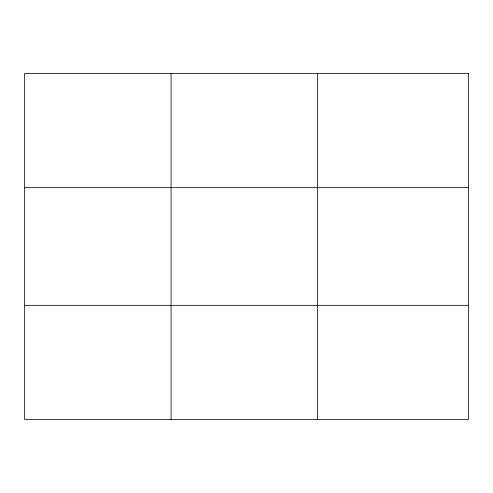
<?xml version="1.0" encoding="UTF-8"?>
<svg xmlns="http://www.w3.org/2000/svg" width="493" height="493" viewBox="0 0 493 493"><rect width="100%" height="100%" fill="white"/><g stroke="black" fill="none" stroke-linecap="round" stroke-linejoin="round"><path stroke-width="0.74" d="M171.071 419.561L171.071 73.439M317.492 419.561L317.492 73.439M24.65 187.66L468.35 187.66M24.65 305.34L468.35 305.34M468.35 73.439L468.35 419.561L24.65 419.561L24.65 73.439L468.35 73.439"/></g></svg>
